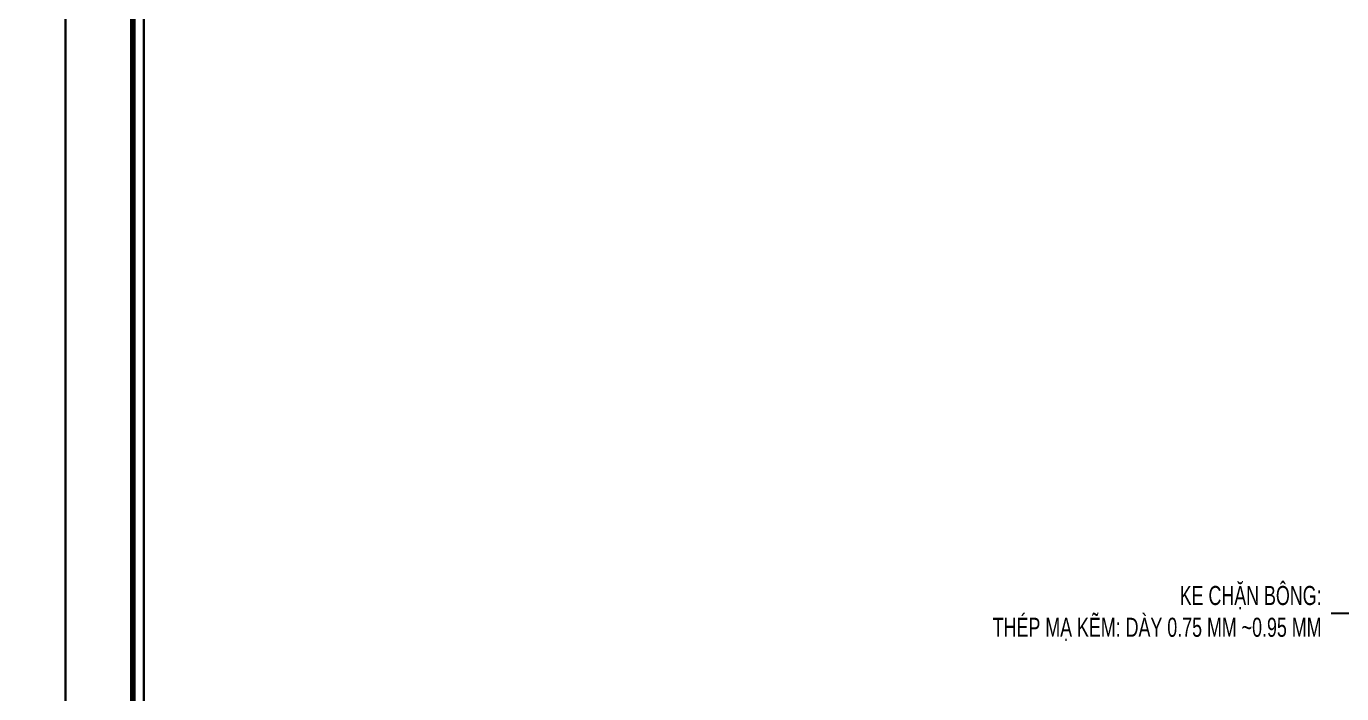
# Model space of a CAD drawing. Header units: inches. Extents: x 315041 to 662841, y -45540 to -35018.
# Drawn here: x 331979.3 to 332186.2, y -37005 to -36900 of the extents above; entities that cross this region are included whole.
import ezdxf

# ---------------------------------------------------------------- set-up
doc = ezdxf.new("R2010")
doc.units = ezdxf.units.IN
doc.header["$MEASUREMENT"] = 0
for name, color, linetype in [('2', 2, 'Continuous'), ('3', 3, 'Continuous'), ('7', 7, 'Continuous'), ('BAO KHUNG', 31, 'Continuous')]:
    doc.layers.add(name, color=color, linetype=linetype)
doc.styles.add('ST1H', font='vnshxh.shx', dxfattribs={"width": 0.7})
doc.dimstyles.new('3', dxfattribs={"dimtxt": 3.5, "dimasz": 1.8, "dimexe": 1, "dimexo": 0, "dimgap": 1, "dimtad": 1, "dimdec": 0, "dimlfac": 3, "dimzin": 0, "dimdsep": 46, "dimtxsty": 'ST1H', "dimblk": 'OBLIQUE', "dimcen": 1, "dimdle": 1, "dimclrd": 8, "dimclre": 8, "dimclrt": 3, "dimadec": 0, "dimazin": 0, "dimtfac": 1, "dimtdec": 0, "dimtix": 1, "dimtofl": 0, "dimtmove": 1, "dimatfit": 3, "dimfxl": 0.18, "dimtolj": 1, "dimtzin": 0, "dimlwd": -1, "dimlwe": -1, "dimarcsym": 1})

# ---------------------------------------------------------------- blocks, each defined once
blk = doc.blocks.new('A$C75D82031')
at = {"layer": '2', "color": 157, "linetype": 'Continuous'}
blk.add_lwpolyline([(0, 420), (594, 420), (594, 0), (0, 0)], close=True, dxfattribs=at)
at = {"layer": '7', "color": 147, "linetype": 'Continuous'}
blk.add_lwpolyline([(12.33, 57.61), (581.67, 57.61), (581.67, 409.19), (12.33, 409.19)], close=True, dxfattribs=at)
at = {"layer": 'BAO KHUNG', "color": 167, "linetype": 'Continuous', "const_width": 0.871}
blk.add_lwpolyline([(10.59, 9.07), (583.41, 9.07), (583.41, 410.93), (10.59, 410.93)], close=True, dxfattribs=at)
blk = doc.blocks.new('_Oblique')
at = {"color": 0, "linetype": 'ByBlock', "lineweight": -2}
blk.add_line((-0.5, -0.5), (0.5, 0.5), dxfattribs=at)

msp = doc.modelspace()

# ---------------------------------------------------------------- linework, layer by layer
at = {"color": 8}
msp.add_lwpolyline([(331997.7734, -36876.627), (332567.1113, -36876.627), (332567.1113, -37052.4169), (331997.7734, -37052.4169)], close=True, dxfattribs=at)

# ---------------------------------------------------------------- block references
at = {"color": 1}
for p in [(331391.4423, -37110.027), (331985.4423, -37110.027)]:
    msp.add_blockref('A$C75D82031', p, dxfattribs=at)

# ---------------------------------------------------------------- leaders
at = {"color": 9}
msp.add_leader([(332201.0299, -36974.7936), (332198.6277, -36992.4083), (332183.0517, -36992.4083)], dimstyle='3', override={"dimgap": 1, "dimtad": 0}, dxfattribs=at)

# ---------------------------------------------------------------- next in the draw order: texts
at = {"layer": '3', "insert": (332183.0517, -36992.4083), "char_height": 3, "attachment_point": 6, "style": 'ST1H', "bg_fill": 2}
msp.add_mtext('\\A1;KE CHÆN B¤NG:\\PTHÐP M¹ KÏM: DµY 0.75 MM ~0.95 MM ', dxfattribs=at)

doc.saveas('drawing.dxf')
